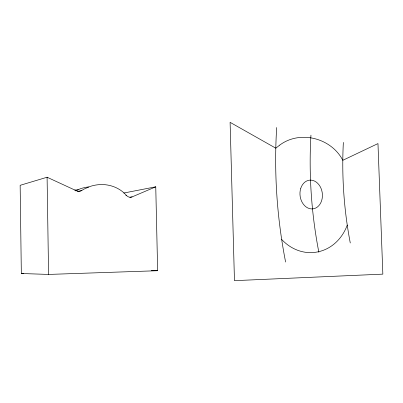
<?xml version="1.0" encoding="UTF-8"?>
<svg xmlns="http://www.w3.org/2000/svg" width="403" height="403" viewBox="0 0 403 403"><rect width="100%" height="100%" fill="white"/><g stroke="black" fill="none" stroke-linecap="round" stroke-linejoin="round"><path stroke-width="0.6" d="M347.25 225.086C343.205 236.359 334.576 246.152 323.206 250.344A60.803 47.176 82.8 0 1 309.091 252.605C298.613 252.202 288.699 247.099 281.672 239.422M81.683 190.528L84.348 188.942L90.01 186.488A44.426 40.552 84.3 0 1 99.002 184.66C109.153 183.813 119.736 187.632 126.441 195.42A5.778 5.148 78.5 0 0 132.113 196.896L155.754 186.816L157.644 270.715L48.577 274.428L21.334 273.511L20.15 185.315L47.091 177.234L76.615 190.866A6.005 5.526 73.7 0 0 81.683 190.528L77.547 191.47M75.522 190.896L79.9 188.942A42.985 39.509 84.2 0 1 87.632 187.042L88.69 186.942M123.756 193.037L155.754 186.816M125.791 195.546L126.441 195.42M129.867 197.299L132.113 196.896M74.701 190.065L78.283 189.798M21.334 273.511L23.802 273.43M151.196 270.615L157.644 270.715M47.091 177.234L48.577 274.428M318.859 252.268A303.121 192.584 84 0 1 310.95 135.146M285.611 262.066A340.208 217.217 84 0 1 276.69 127.504M350.283 243.014A266.549 168.615 84 0 1 343.366 142.38M279.722 145.11L275.798 148.183L230.103 122.341L234.465 280.659L382.85 274.136L377.969 143.589L342.802 160.303C331.301 138.007 300.018 129.862 279.722 145.11M300.759 188.337A14.448 11.183 83 0 0 312.773 208.885A14.448 11.183 83 0 0 320.032 186.357A14.448 11.183 83 0 0 300.759 188.337"/></g></svg>
